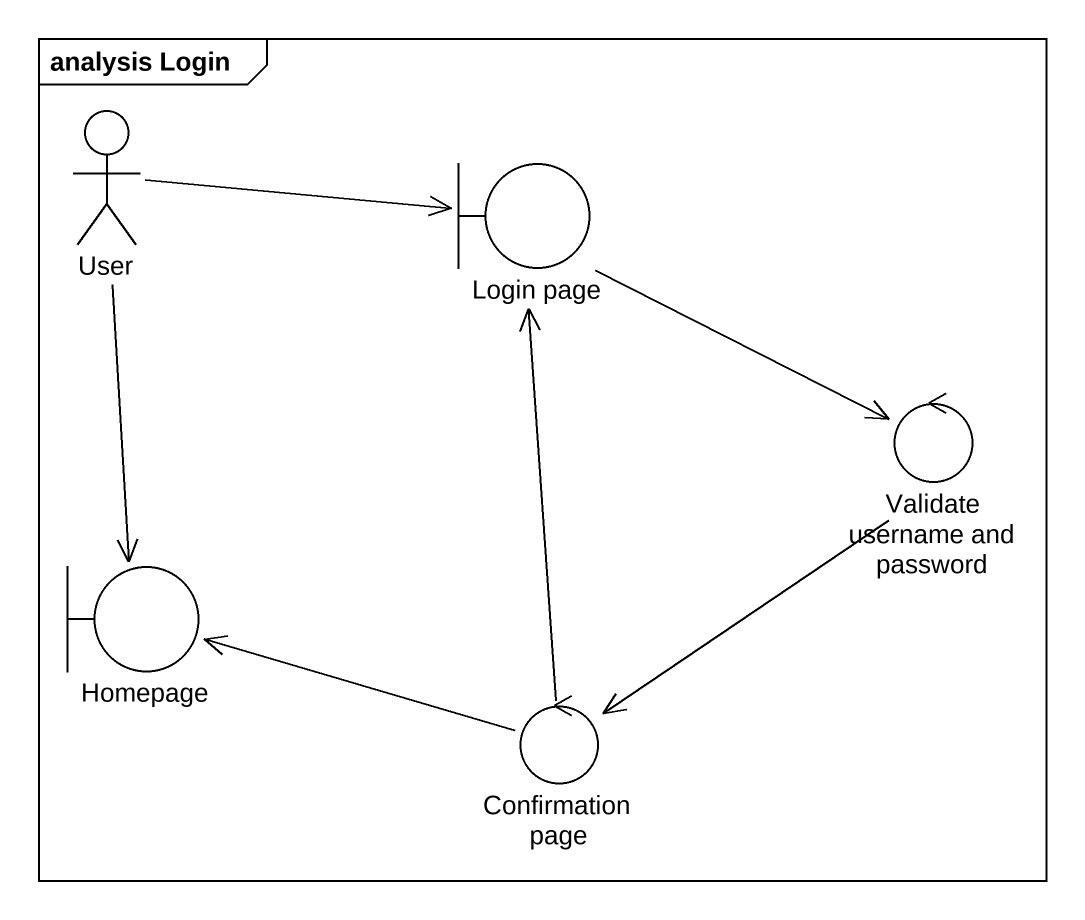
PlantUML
@startuml
mainframe analysis Login
actor User
boundary "Login page" as Login_page
control "Validate username and password" as Validate_username_and
boundary Homepage
control "Confirmation page" as Confirmation_page
User -right-> Login_page
User --> Homepage
Login_page --> Validate_username_and
Validate_username_and --> Confirmation_page
Confirmation_page -up-> Login_page
Confirmation_page -left-> Homepage
@enduml
